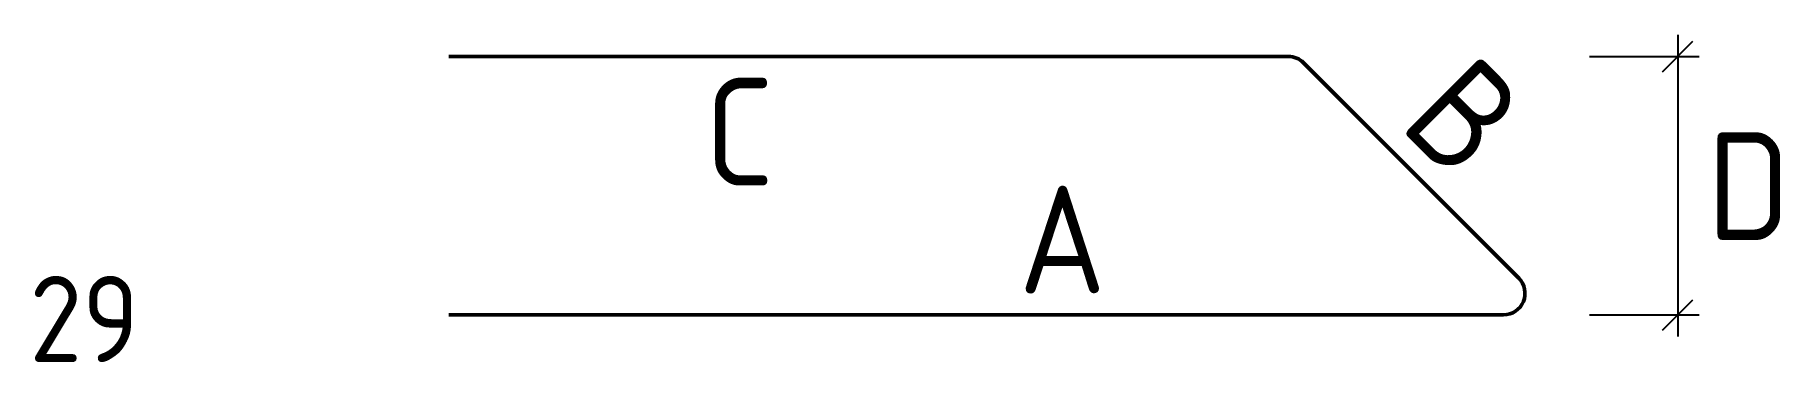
# Model space of a CAD drawing. Extents: x 234219 to 234624, y -43590 to -43514.
import ezdxf
from ezdxf.enums import TextEntityAlignment as Align

# ---------------------------------------------------------------- set-up
doc = ezdxf.new("R2010")
doc.units = 0
doc.layers.add('posedit.mtr.bar', color=7, linetype='Continuous', lineweight=50)
doc.layers.add('posedit.mtr.hidden', color=144, linetype='Continuous', plot=False)
doc.layers.add('posedit.mtr.lenght', color=183, linetype='Continuous')
doc.layers.add('posedit.mtr.text', color=3, linetype='Continuous')
doc.styles.add('posedit.ISOCPEUR', font='isocpeur.ttf', dxfattribs={"width": 0.9})

msp = doc.modelspace()

# ---------------------------------------------------------------- linework, layer by layer
at = {"layer": 'posedit.mtr.bar'}
for p, q in [((234509.97, -43519.34), (234314.97, -43519.34)), ((234563.5, -43570.81), (234513.5, -43520.81)), ((234559.97, -43579.34), (234314.97, -43579.34))]:
    msp.add_line(p, q, dxfattribs=at)
for centre, start, end in [((234509.97, -43524.34), 45, 90), ((234559.97, -43574.34), 270, 45)]:
    msp.add_arc(centre, 5, start, end, dxfattribs=at)
at = {"layer": 'posedit.mtr.lenght'}
for p, q in [((234600.45, -43514.34), (234600.45, -43584.34)), ((234596.92, -43522.88), (234603.99, -43515.81)), ((234579.97, -43519.34), (234605.45, -43519.34)), ((234596.92, -43582.88), (234603.99, -43575.81)), ((234579.97, -43579.34), (234605.45, -43579.34))]:
    msp.add_line(p, q, dxfattribs=at)

# ---------------------------------------------------------------- texts
at = {"layer": 'posedit.mtr.hidden', "color": 144, "style": 'posedit.ISOCPEUR', "width": 0.9}
msp.add_text('29', height=20, dxfattribs=at).set_placement((234217.48, -43590.3))
at = {"layer": 'posedit.mtr.text', "style": 'posedit.ISOCPEUR', "width": 0.9}
msp.add_attdef('B', text='', height=25, rotation=315, dxfattribs=at).set_placement((234550.88, -43533.43), align=Align.MIDDLE_CENTER)
for tag, p in [('C', (234382.47, -43536.84)), ('A', (234457.47, -43561.84))]:
    msp.add_attdef(tag, text='', height=25, dxfattribs=at).set_placement(p, align=Align.MIDDLE_CENTER)
msp.add_attdef('D', text='', height=25, dxfattribs=at).set_placement((234607.26, -43549.44), align=Align.MIDDLE_LEFT)

doc.saveas('drawing.dxf')
